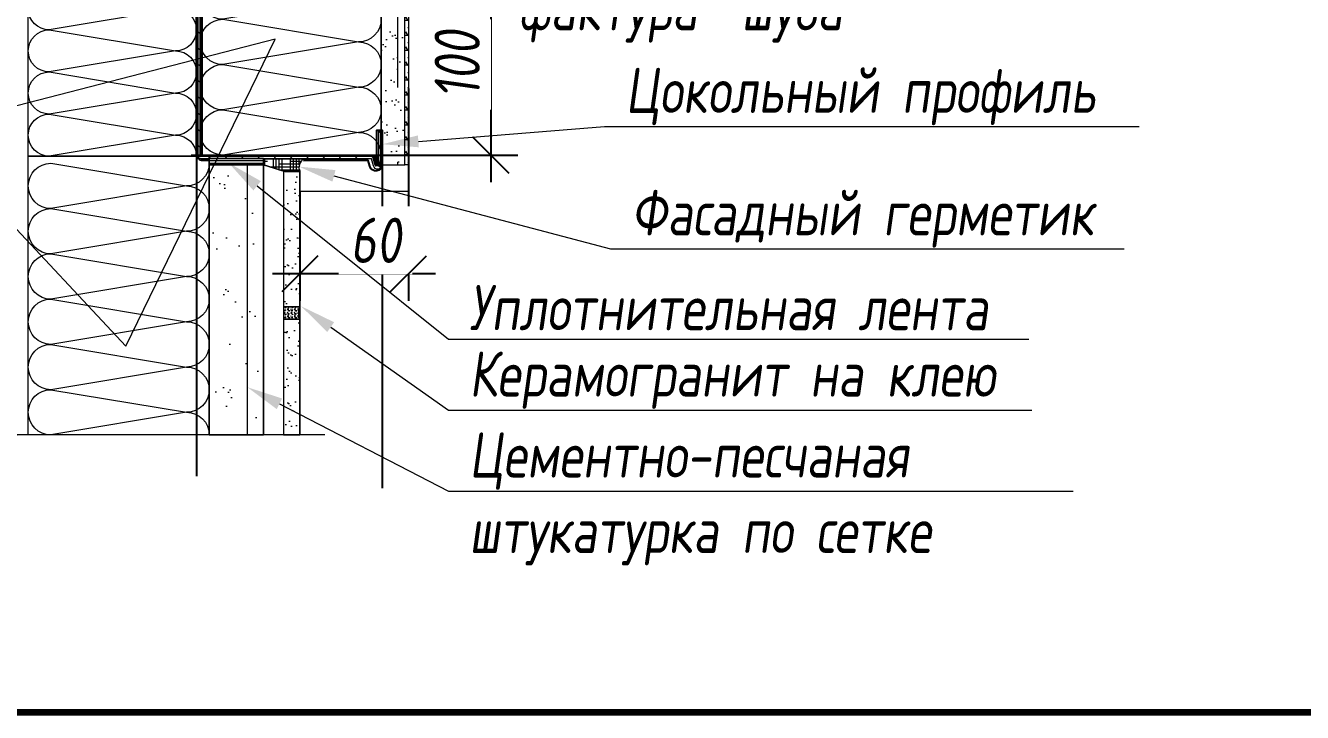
# Model space of a CAD drawing. Header units: millimetres. Extents: x -136099598 to 11807193, y 0 to 779331.
# Drawn here: x 664295 to 667822, y 370209 to 372106 of the extents above; entities that cross this region are included whole.
import ezdxf
from ezdxf import colors
from ezdxf.entities.mleader import LeaderData, LeaderLine
from ezdxf.math import Vec2, Vec3

# ---------------------------------------------------------------- set-up
doc = ezdxf.new("R2010")
doc.units = ezdxf.units.MM
doc.header["$MEASUREMENT"] = 0
doc.set_wipeout_variables(frame=1)
doc.linetypes.add('штриховая2', pattern=[9.525, 6.35, -3.175])
doc.layers.get('0').update_dxf_attribs({"color": 250, "lineweight": 9})
doc.layers.get('Defpoints').update_dxf_attribs({"color": 8})
for name, color, linetype, lineweight in [('АР.РД_Выноски', 174, 'Continuous', 9), ('АР_Навесной фасад', 5, 'Continuous', 5), ('АР_Оси_Разм', 7, 'Continuous', 15), ('АР_Тонкие', 250, 'Continuous', 5), ('минплита', 56, 'Continuous', 5), ('плита', 13, 'Continuous', 15), ('сетка', 20, 'штриховая2', 30)]:
    doc.layers.add(name, color=color, linetype=linetype, lineweight=lineweight)
for name, color, linetype in [('армирслой', 100, 'Continuous'), ('герметик', 10, 'Continuous'), ('декорштук', 24, 'Continuous'), ('профили', 251, 'Continuous'), ('ПСУЛ', 251, 'Continuous')]:
    doc.layers.add(name, color=color, linetype=linetype)
doc.styles.add('GOST 2.304', font='CS_Gost2304.shx')
doc.styles.add('Архитект', font='isocpeur.ttf', dxfattribs={"width": 0.8, "oblique": 8})
doc.styles.add('Архитектурный размер', font='isocpeur.ttf', dxfattribs={"width": 0.8, "oblique": 8})
doc.linetypes.add('зигзаг', pattern='A,0.00254,-5.08,[131,ltypeshp.shx,S=5.08,R=0,X=-5.08,Y=0],-10.16,[131,ltypeshp.shx,S=5.08,R=180,X=5.08,Y=0],-5.08', length=20.32254)
doc.dimstyles.new('KK 100', dxfattribs={"dimscale": 100, "dimtxt": 3, "dimasz": 2, "dimexe": 1.5, "dimexo": 2, "dimtad": 1, "dimdec": 0, "dimtxsty": 'GOST 2.304', "dimblk": 'OBLIQUE', "dimcen": 2.5, "dimdle": 1.5, "dimadec": 0, "dimazin": 0, "dimtfac": 1, "dimtdec": 0, "dimtmove": 0, "dimatfit": 3, "dimarcsym": 0})

# ---------------------------------------------------------------- blocks, each defined once
blk = doc.blocks.new('_Oblique')
at = {"color": 0, "linetype": 'ByBlock', "lineweight": -2}
blk.add_line((-0.5, -0.5), (0.5, 0.5), dxfattribs=at)
blk = doc.blocks.new('*D1782')
at = {"layer": 'Defpoints', "color": 0, "transparency": 16777216}
for p in [(664752.5, 372248.3, 0), (664752.5, 371748.3, 4750), (665579.9, 371748.3, 0)]:
    blk.add_point(p, dxfattribs=at)
at = {"layer": 'АР_Оси_Разм', "color": 0, "lineweight": -2, "transparency": 16777216}
for p, q in [((665579.9, 372323.3, 0), (665579.9, 371673.3, 0)), ((664852.5, 372248.3, 0), (665654.9, 372248.3, 0)), ((664852.5, 371748.3, 0), (665654.9, 371748.3, 0))]:
    blk.add_line(p, q, dxfattribs=at)
at = {"layer": 'АР_Оси_Разм', "color": 0, "lineweight": -2, "transparency": 16777216, "xscale": 100, "yscale": 100, "zscale": 100}
for p, rotation in [((665579.9, 372248.3, 0), 90), ((665579.9, 371748.3, 0), 270)]:
    blk.add_blockref('_Oblique', p, dxfattribs=dict(at, rotation=rotation))
at = {"layer": 'АР_Оси_Разм', "color": 0, "lineweight": 9, "transparency": 16777216, "insert": (665487.4, 371998.3, 0), "char_height": 125, "attachment_point": 5, "rotation": 90, "style": 'Архитектурный размер', "bg_fill": 3, "box_fill_scale": 1.25, "bg_fill_color": 256, "bg_fill_true_color": 13158600, "bg_fill_transparency": 0}
blk.add_mtext('100', dxfattribs=at)
blk = doc.blocks.new('*U1770')
at = {"layer": 'минплита'}
for p, q in [((-87.5, 237.5), (-12.5, 225)), ((-12.5, 225), (-87.5, 212.5)), ((-87.5, 212.5), (-12.5, 200)), ((-12.5, 200), (-87.5, 187.5)), ((-87.5, 187.5), (-12.5, 175)), ((-12.5, 175), (-87.5, 162.5)), ((-87.5, 162.5), (-12.5, 150)), ((-12.5, 150), (-87.5, 137.5)), ((-87.5, 137.5), (-12.5, 125)), ((-12.5, 125), (-87.5, 112.5)), ((-87.5, 112.5), (-12.5, 100)), ((-12.5, 100), (-87.5, 87.5)), ((-87.5, 87.5), (-12.5, 75)), ((-12.5, 75), (-87.5, 62.5)), ((-87.5, 62.5), (-12.5, 50)), ((-12.5, 50), (-87.5, 37.5)), ((-87.5, 37.5), (-12.5, 25)), ((-12.5, 25), (-87.5, 12.5)), ((-87.5, 12.5), (-12.5, 0))]:
    blk.add_line(p, q, dxfattribs=at)
blk.add_lwpolyline([(-100, 0), (0, 0), (0, 243.61), (-100, 243.61)], close=True, dxfattribs=at)
for centre, start, end in [((-87.5, 225), 90, 180), ((-12.5, 237.5), 270, 0), ((-87.5, 225), 180, 270), ((-12.5, 212.5), 0, 90), ((-87.5, 200), 90, 180), ((-12.5, 212.5), 270, 0), ((-87.5, 200), 180, 270), ((-12.5, 187.5), 0, 90), ((-87.5, 175), 90, 180), ((-12.5, 187.5), 270, 0), ((-87.5, 175), 180, 270), ((-12.5, 162.5), 0, 90), ((-87.5, 150), 90, 180), ((-12.5, 162.5), 270, 0), ((-87.5, 150), 180, 270), ((-12.5, 137.5), 0, 90), ((-87.5, 125), 90, 180), ((-12.5, 137.5), 270, 0), ((-87.5, 125), 180, 270), ((-12.5, 112.5), 0, 90), ((-87.5, 100), 90, 180), ((-12.5, 112.5), 270, 0), ((-87.5, 100), 180, 270), ((-12.5, 87.5), 0, 90), ((-87.5, 75), 90, 180), ((-12.5, 87.5), 270, 0), ((-87.5, 75), 180, 270), ((-12.5, 62.5), 360, 90), ((-87.5, 50), 90, 180), ((-12.5, 62.5), 270, 0), ((-87.5, 50), 180, 270), ((-12.5, 37.5), 360, 90), ((-87.5, 25), 90, 180), ((-12.5, 37.5), 270, 0), ((-87.5, 25), 180, 270), ((-12.5, 12.5), 360, 90), ((-87.5, 0), 90, 180), ((-12.5, 12.5), 270, 0)]:
    blk.add_arc(centre, 12.5, start, end, dxfattribs=at)
blk = doc.blocks.new('*U1777')
at = {"layer": 'Defpoints', "lineweight": 5}
h = blk.add_hatch(dxfattribs=at)
h.set_pattern_fill('TRIANG', color=256, scale=0.5)
h.set_pattern_definition([(60, (0, 160.4978), (-2.38125, 4.12445), [2.38125, -2.38125]), (120, (0, 160.4978), (-4.7625, 3e-09), [2.38125, -2.38125]), (0, (-1.1906, 162.56), (2.38125, 4.12445), [2.38125, -2.38125])])
h.paths.add_polyline_path([(-2, 204.7), (0, 204.7), (0, -44.2), (-2, -44.2)])
at = {"layer": 'декорштук', "lineweight": 5}
blk.add_lwpolyline([(-2, 204.7), (0, 204.7), (0, -44.2), (-2, -44.2)], dxfattribs=at)
at = {"layer": 'декорштук', "linetype": 'зигзаг', "lineweight": 5, "ltscale": 0.5}
blk.add_lwpolyline([(-2, -44.2), (-2, 204.7)], dxfattribs=at)
blk = doc.blocks.new('*U1774')
at = {"layer": 'армирслой', "lineweight": 5}
h = blk.add_hatch(dxfattribs=at)
h.set_pattern_fill('AR-SAND', color=256, scale=0.1)
h.set_pattern_definition([(37.5, (0, 67.126), (-0.16, 4.89413), [0, -3.8608, 0, -4.318, 0, -4.1275]), (7.5, (0, 67.126), (4.49523, 7.16825), [0, -2.0828, 0, -3.4798, 0, -1.3335]), (327.5, (-3.124, 67.126), (7.90992, 0.01437), [0, -1.27, 0, -4.572, 0, -5.969]), (317.5, (-3.124, 67.126), (7.63556, 2.2293), [0, -0.635, 0, -2.9972, 0, -3.429])])
h.paths.add_polyline_path([(-5, 81.45), (-5, -14.32), (0, -14.32), (0, 81.45)])
blk.add_lwpolyline([(-5, 81.45), (-5, -14.32), (0, -14.32), (0, 81.45)], close=True, dxfattribs=at)
at = {"layer": 'сетка', "lineweight": 5, "ltscale": 5}
blk.add_lwpolyline([(-3.5, -14.32), (-3.5, 81.45)], dxfattribs=at)
blk = doc.blocks.new('стартпроф 1')
at = {"layer": 'Defpoints', "ltscale": 100}
blk.add_line((-102.6, -120.59), (-102.6, -318.38), dxfattribs=at)
blk.add_wipeout([(-0.6, 0), (0, 0), (0, -133.89), (-0.6, -133.89)])
at = {"layer": 'профили', "lineweight": 5}
h = blk.add_hatch(dxfattribs=at)
h.set_pattern_fill('ANSI31', color=256, scale=2)
h.set_pattern_definition([(45, (0, 0), (-4.49013, 4.49013), [])])
edge = h.paths.add_edge_path()
edge.add_arc((-2.5, -133.89), 2.5, 270, 360)
edge.add_line((0, -133.89), (0, 0))
edge.add_line((0, 0), (-2, 0))
edge.add_line((-2, 0), (-2, -133.89))
edge.add_arc((-2.5, -133.89), 0.5, -90, 0, ccw=False)
edge.add_line((-2.5, -134.39), (-97.32, -134.39))
edge.add_arc((-97.28, -135.59), 1.2, 92.01057, 178.43358)
edge.add_line((-98.47, -135.56), (-99.62, -139.82))
edge.add_arc((-100.1, -139.69), 0.5, 180, 345, ccw=False)
edge.add_line((-100.6, -139.69), (-100.6, -120.59))
edge.add_line((-100.6, -120.59), (-102.6, -120.59))
edge.add_line((-102.6, -120.59), (-102.6, -139.69))
edge.add_arc((-100.1, -139.69), 2.5, 180, 345)
edge.add_line((-97.69, -140.34), (-96.42, -135.37))
edge.add_arc((-96.66, -135.85), 0.544, 63.41977, 273.65882)
edge.add_line((-96.63, -136.39), (-2.5, -136.39))
h.paths.add_polyline_path([(-102.6, -127.89), (-102.6, -133.39)], flags=17)
h.paths.add_polyline_path([(-102.6, -120.59), (-102.6, -123.69)], flags=17)
at = {"layer": 'Defpoints', "ltscale": 100}
blk.add_line((0, -133.55), (0, -311.79), dxfattribs=at)
at = {"layer": 'Defpoints'}
for points in [[(-102.6, -120.59), (-102.6, -139.69, 0.876976), (-100.44, -139.98), (-99.2, -135.37, -0.339454), (-98.72, -134.99), (-1.1, -134.99, 0.414214), (0, -133.89), (0, 0), (-0.6, 0), (-0.6, -133.89, -0.414214), (-1.1, -134.39), (-98.72, -134.39, 0.339454), (-99.78, -135.21), (-101.02, -139.82, -0.876976), (-102, -139.69), (-102, -120.59)], [(0, 0), (-3, 0), (-3, -133.89, -0.414214), (-3.5, -134.39), (-96.32, -134.39, 0.339454), (-97.38, -135.21), (-98.62, -139.82, -0.876976), (-99.6, -139.69), (-99.6, -120.59), (-102.6, -120.59), (-102.6, -139.69, 0.876976), (-95.72, -140.6), (-94.86, -137.39), (-3.5, -137.39, 0.414214), (0, -133.89)]]:
    blk.add_lwpolyline(points, format="xyb", close=True, dxfattribs=at)
at = {"layer": 'профили', "lineweight": 5}
blk.add_lwpolyline([(0, 0), (-2, 0), (-2, -133.89, -0.414214), (-2.5, -134.39), (-97.32, -134.39, 0.339454), (-98.38, -135.21), (-99.62, -139.82, -0.876976), (-100.6, -139.69), (-100.6, -120.59), (-102.6, -120.59), (-102.6, -139.69, 0.876976), (-97.69, -140.34), (-96.63, -136.39), (-2.5, -136.39, 0.414214), (0, -133.89)], format="xyb", close=True, dxfattribs=at)
blk = doc.blocks.new('*D1785')
at = {"layer": 'Defpoints', "color": 0, "transparency": 16777216}
for p in [(665352.5, 372032.2, 0), (665052.6, 371748.3, 0), (665052.6, 371420.5)]:
    blk.add_point(p, dxfattribs=at)
at = {"layer": 'АР_Оси_Разм', "color": 0, "lineweight": -2, "transparency": 16777216}
for p, q in [((665352.5, 371932.2), (665352.5, 371345.5)), ((665052.6, 371648.3), (665052.6, 371345.5)), ((665427.5, 371420.5), (664977.6, 371420.5))]:
    blk.add_line(p, q, dxfattribs=at)
at = {"layer": 'АР_Оси_Разм', "color": 0, "lineweight": -2, "transparency": 16777216, "xscale": 100, "yscale": 100, "zscale": 100, "rotation": 180}
blk.add_blockref('_Oblique', (665052.6, 371420.5), dxfattribs=at)
at = {"layer": 'АР_Оси_Разм', "color": 0, "lineweight": 9, "transparency": 16777216, "insert": (665262.1, 371513), "char_height": 125, "attachment_point": 5, "style": 'Архитектурный размер', "bg_fill": 3, "box_fill_scale": 1.25, "bg_fill_color": 256, "bg_fill_true_color": 13158600, "bg_fill_transparency": 0}
blk.add_mtext('60', dxfattribs=at)
at = {"layer": 'АР_Оси_Разм', "color": 0, "lineweight": -2, "transparency": 16777216, "xscale": 100, "yscale": 100, "zscale": 100}
blk.add_blockref('_Oblique', (665352.5, 371420.5), dxfattribs=at)
blk = doc.blocks.new('*U1775')
at = {"layer": 'армирслой', "lineweight": 5}
h = blk.add_hatch(dxfattribs=at)
h.set_pattern_fill('AR-SAND', color=256, scale=0.1)
h.set_pattern_definition([(37.5, (0, -2.301), (-0.16, 4.8941), [0, -3.8608, 0, -4.318, 0, -4.1275]), (7.5, (0, -2.301), (4.4952, 7.1683), [0, -2.0828, 0, -3.4798, 0, -1.3335]), (327.5, (-3.124, -2.301), (7.9099, 0.0144), [0, -1.27, 0, -4.572, 0, -5.969]), (317.5, (-3.124, -2.301), (7.6356, 2.2293), [0, -0.635, 0, -2.9972, 0, -3.429])])
h.paths.add_polyline_path([(-5, 11.55), (-5, -13.86), (0, -13.86), (0, 11.55)])
blk.add_lwpolyline([(-5, 11.55), (-5, -13.86), (0, -13.86), (0, 11.55)], close=True, dxfattribs=at)
at = {"layer": 'сетка', "lineweight": 5, "ltscale": 5}
blk.add_lwpolyline([(-3.5, -13.86), (-3.5, 11.55)], dxfattribs=at)
blk = doc.blocks.new('*U1771')
at = {"layer": 'минплита'}
for p, q in [((-12.5, 150), (-87.5, 137.5)), ((-87.5, 137.5), (-12.5, 125)), ((-12.5, 125), (-87.5, 112.5)), ((-87.5, 112.5), (-12.5, 100)), ((-12.5, 100), (-87.5, 87.5)), ((-87.5, 87.5), (-12.5, 75)), ((-12.5, 75), (-87.5, 62.5)), ((-87.5, 62.5), (-12.5, 50)), ((-12.5, 50), (-87.5, 37.5)), ((-87.5, 37.5), (-12.5, 25)), ((-12.5, 25), (-87.5, 12.5)), ((-87.5, 12.5), (-12.5, 0))]:
    blk.add_line(p, q, dxfattribs=at)
blk.add_lwpolyline([(-100, 0), (0, 0), (0, 153.94), (-100, 153.94)], close=True, dxfattribs=at)
for centre, start, end in [((-87.5, 150), 180, 270), ((-12.5, 137.5), 0, 90), ((-87.5, 125), 90, 180), ((-12.5, 137.5), 270, 0), ((-87.5, 125), 180, 270), ((-12.5, 112.5), 0, 90), ((-87.5, 100), 90, 180), ((-12.5, 112.5), 270, 0), ((-87.5, 100), 180, 270), ((-12.5, 87.5), 0, 90), ((-87.5, 75), 90, 180), ((-12.5, 87.5), 270, 0), ((-87.5, 75), 180, 270), ((-12.5, 62.5), 360, 90), ((-87.5, 50), 90, 180), ((-12.5, 62.5), 270, 0), ((-87.5, 50), 180, 270), ((-12.5, 37.5), 360, 90), ((-87.5, 25), 90, 180), ((-12.5, 37.5), 270, 0), ((-87.5, 25), 180, 270), ((-12.5, 12.5), 360, 90), ((-87.5, 0), 90, 180), ((-12.5, 12.5), 270, 0)]:
    blk.add_arc(centre, 12.5, start, end, dxfattribs=at)
blk = doc.blocks.new('*U1773')
at = {"layer": 'минплита'}
for p, q in [((-12.5, 100), (-87.5, 87.5)), ((-87.5, 87.5), (-12.5, 75)), ((-12.5, 75), (-87.5, 62.5)), ((-87.5, 62.5), (-12.5, 50)), ((-12.5, 50), (-87.5, 37.5)), ((-87.5, 37.5), (-12.5, 25)), ((-12.5, 25), (-87.5, 12.5)), ((-87.5, 12.5), (-12.5, 0))]:
    blk.add_line(p, q, dxfattribs=at)
blk.add_lwpolyline([(-100, 0), (0, 0), (0, 108.2), (-100, 108.2)], close=True, dxfattribs=at)
for centre, start, end in [((-87.5, 100), 180, 270), ((-12.5, 87.5), 0, 90), ((-87.5, 75), 90, 180), ((-12.5, 87.5), 270, 0), ((-87.5, 75), 180, 270), ((-12.5, 62.5), 360, 90), ((-87.5, 50), 90, 180), ((-12.5, 62.5), 270, 0), ((-87.5, 50), 180, 270), ((-12.5, 37.5), 360, 90), ((-87.5, 25), 90, 180), ((-12.5, 37.5), 270, 0), ((-87.5, 25), 180, 270), ((-12.5, 12.5), 360, 90), ((-87.5, 0), 90, 180), ((-12.5, 12.5), 270, 0)]:
    blk.add_arc(centre, 12.5, start, end, dxfattribs=at)
blk = doc.blocks.new('*U1776')
at = {"lineweight": 5}
blk.add_wipeout([(-30, 3.34), (0, 3.34), (0, 0), (-30, 0)], dxfattribs=at)
at = {"layer": 'ПСУЛ', "lineweight": 5}
h = blk.add_hatch(dxfattribs=at)
h.set_pattern_fill('PLASTI', color=256, scale=0.6, angle=360)
h.set_pattern_definition([(0, (-19.9994, -0.665), (9e-16, 3.81), []), (0, (-19.9994, -0.1887), (9e-16, 3.81), []), (0, (-19.9994, 0.2875), (9e-16, 3.81), []), (0, (-19.9994, 1.7163), (9e-16, 3.81), [])])
h.paths.add_polyline_path([(-30, 0), (0, 0), (0, 3.34), (-30, 3.34)])
blk.add_lwpolyline([(-30, 0), (0, 0), (0, 3.34), (-30, 3.34)], close=True, dxfattribs=at)
blk = doc.blocks.new('*U1778')
at = {"lineweight": 5}
blk.add_wipeout([(0, 0), (0, 2), (13.33, 2), (12, -2.27), (7, -2.27)], dxfattribs=at).dxf.layer = 'герметик'
at = {"layer": 'герметик', "lineweight": 5}
h = blk.add_hatch(dxfattribs=at)
h.set_pattern_fill('HOUND', color=256, scale=0.6)
h.set_pattern_definition([(0, (15.25855, 16.5222), (3.81, 0.9525), [15.24, -7.62]), (90, (15.25855, 16.5222), (-0.9525, -3.81), [15.24, -7.62])])
edge = h.paths.add_edge_path()
edge.add_line((0, 0), (0, 2))
edge.add_line((0, 2), (13.33, 2))
edge.add_arc((15.14, -0.91), 3.43, 121.9624, 203.4797)
edge.add_line((12, -2.27), (7, -2.27))
edge.add_line((7, -2.27), (0, 0))
blk.add_lwpolyline([(0, 0), (0, 2), (13.33, 2, 0.371486), (12, -2.27), (7, -2.27), (0, 0)], format="xyb", close=True, dxfattribs=at)
for points in [[(0, 0), (0, 2), (13.33, 2)], [(0, 0), (7, -2.27), (12, -2.27)]]:
    blk.add_lwpolyline(points, dxfattribs=at)

msp = doc.modelspace()

# ---------------------------------------------------------------- linework, layer by layer
at = {"color": 251, "lineweight": 5, "true_color": 0x636466}
msp.add_lwpolyline([(665121.567, 370975.494), (664269.825, 370975.627), (664245.226, 370863.039), (664219.425, 371087.948), (664194.826, 370975.36), (663279.366, 370975.494)], dxfattribs=at)
at = {"layer": 'Defpoints', "lineweight": 5, "ltscale": 50}
msp.add_line((665052.623, 371648.349), (665352.525, 371648.349), dxfattribs=at)
at = {"layer": 'Defpoints', "color": 3, "lineweight": 100, "ltscale": 100}
msp.add_lwpolyline([(655929.614, 380193.616), (668024.233, 380193.616), (668024.233, 370209.414), (655929.614, 370209.414)], close=True, dxfattribs=at)
at = {"layer": 'АР_Навесной фасад', "lineweight": 5, "ltscale": 50, "elevation": -4207.143}
msp.add_lwpolyline([(665102.451, 371748.376), (664752.451, 371748.376)], dxfattribs=at)
at = {"layer": 'АР_Тонкие', "lineweight": 5, "ltscale": 50}
msp.add_line((664802.525, 370975.553), (664802.525, 371748.376), dxfattribs=at)
for points, elevation in [([(665277.527, 371748.376), (665277.527, 372966.365)], -9500), ([(665052.624, 371738.348), (665052.624, 370975.525)], 0)]:
    msp.add_lwpolyline(points, dxfattribs=dict(at, elevation=elevation))
at = {"layer": 'АР_Тонкие', "lineweight": 5, "ltscale": 100, "elevation": 0}
msp.add_lwpolyline([(665352.525, 372966.354), (665352.525, 371648.349)], dxfattribs=at)

# ---------------------------------------------------------------- next in the draw order: dimensions: what is measured, and where the dimension line sits
at = {"layer": 'АР_Оси_Разм', "lineweight": 9}
dim = msp.add_linear_dim(base=(665579.939, 371748.348, 0), p1=(664752.527, 372248.323, 0), p2=(664752.527, 371748.348, 4750), angle=90, text='100', dimstyle='KK 100', override={"dimtxt": 1.25, "dimasz": 1, "dimexe": 0.75, "dimexo": 1, "dimgap": 0.3, "dimtxsty": 'Архитектурный размер', "dimdle": 0.75, "dimtmove": 1, "dimtfill": 1}, dxfattribs=at)
dim.commit()
dim.dimension.update_dxf_attribs({"geometry": '*D1782', "text_midpoint": (665579.939, 371998.335, 0), "dimtype": 160})

# ---------------------------------------------------------------- next in the draw order: block references
at = {"layer": 'АР_Тонкие', "lineweight": 5, "xscale": -5, "yscale": 5, "zscale": 5}
msp.add_blockref('*U1770', (664777.527, 371748.348), dxfattribs=at)
at = {"layer": 'АР_Тонкие', "lineweight": 5, "rotation": 180}
for name, p, xscale, yscale, zscale in [('*U1774', (665277.488, 372780.255), 12.99492300903244, 12.99492300903244, 12.99492300903244), ('*U1777', (665342.525, 372745.348, 0), 5, 5, 5)]:
    msp.add_blockref(name, p, dxfattribs=dict(at, xscale=xscale, yscale=yscale, zscale=zscale))

# ---------------------------------------------------------------- next in the draw order: block references
at = {"layer": 'АР_Тонкие', "color": 240, "lineweight": 5, "true_color": 0xfa3b40, "xscale": -5, "yscale": 5, "zscale": 5}
msp.add_blockref('стартпроф 1', (664767.527, 372420.323), dxfattribs=at)

# ---------------------------------------------------------------- next in the draw order: hatches: boundary and pattern name
at = {"layer": 'АР_Тонкие', "lineweight": 5}
h = msp.add_hatch(dxfattribs=at)
h.set_pattern_fill('AR-SAND', color=256)
h.set_pattern_definition([(37.5, (-147431.204, -34269.932), (-1.6000313, 48.9413237), [0, -38.608, 0, -43.18, 0, -41.275]), (7.5, (-147431.204, -34269.93), (44.9523283, 71.68251), [0, -20.828, 0, -34.798, 0, -13.335]), (327.5, (-147462.446, -34269.932), (79.099237, 0.1437185), [0, -12.7, 0, -45.72, 0, -59.69]), (317.5, (-147462.446, -34269.93), (76.355645, 22.2929323), [0, -6.35, 0, -29.972, 0, -34.29])])
h.paths.add_polyline_path([(665007.636, 370975.521), (665052.636, 370975.521), (665052.623, 371295.344), (665007.623, 371295.344)])

# ---------------------------------------------------------------- next in the draw order: linework, layer by layer
at = {"layer": 'АР_Тонкие', "lineweight": 5, "ltscale": 50, "elevation": 0}
msp.add_lwpolyline([(664952.624, 371738.348), (664952.624, 370975.525)], dxfattribs=at)
at = {"layer": 'АР_Тонкие', "color": 33, "lineweight": 5, "elevation": 0}
msp.add_lwpolyline([(665007.636, 370975.521), (665052.636, 370975.521), (665052.623, 371295.344), (665007.623, 371295.344)], close=True, dxfattribs=at)

# ---------------------------------------------------------------- next in the draw order: block references
at = {"layer": 'АР_Тонкие', "lineweight": 5}
for name, p, xscale, yscale, zscale in [('*U1773', (664302.656, 371745.344), -4.64902927824799, 4.64902927824799, 4.64902927824799), ('*U1771', (664302.626, 370975.622), -5, 5, 5)]:
    msp.add_blockref(name, p, dxfattribs=dict(at, xscale=xscale, yscale=yscale, zscale=zscale))
at = {"layer": 'АР_Тонкие', "lineweight": 5, "xscale": 30.01955143407779, "yscale": 30.01955143407779, "zscale": 30.01955143407779, "rotation": 180}
msp.add_blockref('*U1775', (664802.525, 371322.411), dxfattribs=at)

# ---------------------------------------------------------------- next in the draw order: dimensions: what is measured, and where the dimension line sits
at = {"layer": 'АР_Оси_Разм', "lineweight": 9}
dim = msp.add_linear_dim(base=(665052.623, 371420.498, 0), p1=(665352.525, 372032.195, 0), p2=(665052.623, 371748.349, 0), text='60', dimstyle='KK 100', override={"dimtxt": 1.25, "dimasz": 1, "dimexe": 0.75, "dimexo": 1, "dimgap": 0.3, "dimtxsty": 'Архитектурный размер', "dimdle": 0.75, "dimtmove": 1, "dimtfill": 1}, dxfattribs=at)
dim.commit()
dim.dimension.update_dxf_attribs({"geometry": '*D1785', "text_midpoint": (665262.085, 371420.498, 0), "dimtype": 160})

# ---------------------------------------------------------------- next in the draw order: leaders
at = {"layer": 'АР.РД_Выноски'}
ml = msp.add_multileader_mtext('Standard', dxfattribs=at)
ml.set_content('Цементно-песчаная штукатурка по сетке', color=256, style='Архитект')
ml.set_leader_properties(color=256, lineweight=-1)
ml.build(insert=Vec2(0, 0))
ml.multileader.update_dxf_attribs({"text_left_attachment_type": 6, "text_right_attachment_type": 6, "dogleg_length": 64.629, "arrow_head_size": 100})
ctx = ml.context
ctx.base_point, ctx.char_height, ctx.arrow_head_size, ctx.landing_gap_size, ctx.plane_origin, ctx.plane_x_axis = Vec3(666937.569, 370820.496), 125, 100, 25, Vec3(651013.108, 369560.48), Vec3(-1, 0)
ctx.left_attachment, ctx.right_attachment = 6, 6
notes = []
notes.append((ctx, [(1, (1, 1, 0), (665462.957, 370820.496), (1, 0), 32.315, [(0, [(664907.594, 371107.523)], 0, [])])]))
ctx.mtext.insert, ctx.mtext.width, ctx.mtext.defined_height, ctx.mtext.flow_direction = Vec3(665520.272, 370982.996), 1651.63136, 340.207, 5
for ctx, leaders in notes:
    for number, flags, end, landing, length, lines in leaders:
        leader = LeaderData()
        leader.index, (leader.has_last_leader_line, leader.has_dogleg_vector, leader.attachment_direction) = number, flags
        leader.last_leader_point, leader.dogleg_vector, leader.dogleg_length = Vec3(end), Vec3(landing), length
        for number, points, colour, breaks in lines:
            line = LeaderLine()
            line.index, line.vertices, line.color, line.breaks = number, Vec3.list(points), colors.encode_raw_color(colour), breaks
            leader.lines.append(line)
        ctx.leaders.append(leader)

# ---------------------------------------------------------------- next in the draw order: hatches: boundary and pattern name
at = {"layer": 'АР_Тонкие', "lineweight": 5}
h = msp.add_hatch(dxfattribs=at)
h.set_pattern_fill("'STROIDS", color=256, scale=20, angle=225, pattern_type=2)
h.set_pattern_definition([(170.5377, (730182.8753, 210988.2973), (-66.821589119, 9.545909801), [1.1613105, -114.970077]), (37.875, (730181.7298, 210988.4883), (-76.367519593, -57.275669303), [1.0884105, -107.7520725]), (135, (730182.589, 210989.156), (-19.0918831, 7e-15), [0.81, -12.69]), (168.6901, (730182.016, 210989.7292), (28.637833156, -9.545924585), [1.946997, -46.7279415]), (257.0054, (730180.107, 210990.1111), (19.091862467, 76.367532847), [1.27359, -126.0851535]), (198.4349, (730179.8206, 210988.87), (19.09188755, -2.054e-05), [0.905607, -29.281311]), (274.3987, (730178.9615, 210988.5837), (9.545928152, -105.005351654), [1.2446325, -123.2192115]), (15.2551, (730179.057, 210987.3428), (-76.36754572, -19.091856391), [1.0884105, -107.7520725]), (243.4349, (730180.107, 210987.629), (-9.54596094, -28.63781354), [0.853821, -41.836932]), (281.3099, (730179.725, 210986.8655), (9.545924585, -28.637833156), [0.486756, -48.188196]), (21.3706, (730179.8206, 210986.38816), (-124.097255066, -47.72965568), [2.357667, -233.4096945]), (50.7106, (730182.0162, 210987.2473), (76.367514315, 95.459422506), [1.3567365, -134.3165895]), (225, (730173.711, 210986.77), (-3e-15, -19.0918831), [3.105, -10.395]), (189.4623, (730173.7112, 210986.77), (66.821589119, 9.545909801), [1.1613105, -114.970077]), (260.5377, (730173.7112, 210986.77), (-9.545909801, -66.821589119), [1.1613105, -114.970077]), (9.4623, (730171.5156, 210984.5744), (-66.821589119, -9.545909801), [1.1613105, -114.970077]), (80.5377, (730171.5156, 210984.5744), (9.545909801, 66.821589119), [1.1613105, -114.970077]), (225, (730172.566, 210986.579), (-3e-15, -19.0918831), [1.215, -12.285]), (225, (730173.52, 210985.624), (-3e-15, -19.0918831), [1.215, -12.285]), (336.8014, (730172.6611, 210984.7653), (-38.183767936, 19.091886553), [0.727002, -71.9727255]), (293.1986, (730173.5203, 210985.6245), (19.091886553, -38.183767936), [0.727002, -71.9727255]), (225, (730173.807, 210984.956), (-3e-15, -19.0918831), [0.675, -12.825]), (243.4349, (730178.9615, 210979.8015), (-9.54596094, -28.63781354), [0.4269105, -42.2638425]), (213.6901, (730179.5342, 210980.1833), (47.729692308, 28.63785442), [0.688365, -68.1483915]), (135, (730179.63, 210980.088), (-19.0918831, 7e-15), [0.135, -13.365]), (71.5651, (730179.534, 210979.8015), (-2.054e-05, 19.09188755), [0.3018735, -29.8850445]), (198.4349, (730179.8206, 210979.897), (19.09188755, -2.054e-05), [0.3018735, -29.8850445]), (108.4349, (730179.916, 210979.6105), (-2.054e-05, -19.09188755), [0.3018735, -29.8850445]), (45, (730179.725, 210979.42), (7e-15, 19.0918831), [0.27, -13.23]), (90, (730179.725, 210979.038), (-9.5459445, 9.5459445), [0.381834, -18.7100415]), (360, (730179.152, 210979.038), (9.5459445, 9.5459445), [0.572751, -18.5191245]), (315, (730178.961, 210979.229), (19.0918831, -5e-15), [0.27, -13.23]), (225, (730179.152, 210979.42), (-3e-15, -19.0918831), [0.27, -13.23]), (360, (730178.771, 210979.42), (9.5459445, 9.5459445), [0.381834, -18.7100415]), (209.0546, (730185.93, 210984.479), (-47.729707882, -28.637826904), [2.9484405, -95.3330445]), (66.8014, (730183.3526, 210983.047), (-19.091886553, -38.183767936), [0.727002, -71.9727255]), (178.1524, (730185.93, 210984.47897), (276.8323083793, -9.5458909871), [2.9607795, -293.1173325]), (326.3099, (730182.9708, 210984.5744), (47.729692308, -28.63785442), [0.688365, -68.1483915]), (281.3099, (730183.5435, 210984.1926), (9.545924585, -28.637833156), [0.486756, -48.188196]), (205.0169, (730183.5435, 210984.1926), (105.005358083, 47.729719231), [1.5801345, -156.4333155]), (187.125, (730183.639, 210983.7153), (85.913483119, 9.545915147), [1.539243, -152.3844495])])
h.paths.add_polyline_path([(665007.623, 371295.344), (665052.623, 371295.344, -0.17460557), (665052.623, 371329.094), (665007.623, 371329.094)])
at = {"layer": 'плита', "lineweight": 5}
h = msp.add_hatch(dxfattribs=at)
h.set_pattern_fill('AR-SAND', color=256, scale=1.046409)
h.set_pattern_definition([(37.5, (-185133.52, -53112.57), (-1.674288, 51.2126656), [0, -40.3997776, 0, -45.1839617, 0, -43.1905517]), (7.5, (-185133.52, -53112.57), (47.038543, 75.0092587), [0, -21.7946168, 0, -36.4129574, 0, -13.9538705]), (327.5, (-185166.213, -53112.57), (82.7701922, 0.1503884), [0, -13.2894005, 0, -47.8418418, 0, -62.4601824]), (317.5, (-185166.21, -53112.57), (79.899272, 23.327536), [0, -6.6447003, 0, -31.3629852, 0, -35.8813814])])
h.paths.add_polyline_path([(665007.624, 371329.094), (665052.624, 371329.094), (665052.624, 371702.71), (665007.624, 371702.71)])

# ---------------------------------------------------------------- next in the draw order: linework, layer by layer
at = {"layer": 'АР_Тонкие', "color": 33, "lineweight": 5, "elevation": 0}
msp.add_lwpolyline([(665007.623, 371329.094), (665052.623, 371329.094), (665052.623, 371738.348), (665007.623, 371738.348)], close=True, dxfattribs=at)
at = {"layer": 'АР_Тонкие', "lineweight": 5, "ltscale": 50, "elevation": 0}
msp.add_lwpolyline([(665007.624, 371738.348), (665007.624, 370975.525)], dxfattribs=at)
at = {"layer": 'АР_Тонкие', "lineweight": 5, "elevation": 0}
msp.add_lwpolyline([(665052.623, 371295.344, -0.17460557), (665052.623, 371329.094), (665007.623, 371329.094), (665007.623, 371295.344)], format="xyb", close=True, dxfattribs=at)

# ---------------------------------------------------------------- next in the draw order: block references
at = {"layer": 'ПСУЛ', "lineweight": 5, "xscale": 5, "yscale": 5, "zscale": 5, "rotation": 180.0000003560491}
msp.add_blockref('*U1776', (664802.626, 371738.348), dxfattribs=at)

# ---------------------------------------------------------------- next in the draw order: leaders
at = {"layer": 'АР.РД_Выноски'}
ml = msp.add_multileader_mtext('Standard', dxfattribs=at)
ml.set_content('Окраска по декоративной минеральная штукатурка  фактура "шуба"', color=256, style='Архитект')
ml.set_leader_properties(color=256, lineweight=-1)
ml.build(insert=Vec2(0, 0))
ml.multileader.update_dxf_attribs({"text_left_attachment_type": 6, "text_right_attachment_type": 6, "dogleg_length": 64.629, "arrow_head_size": 100})
ctx = ml.context
ctx.base_point, ctx.char_height, ctx.arrow_head_size, ctx.landing_gap_size, ctx.plane_origin, ctx.plane_x_axis = Vec3(667319.048, 372472.124), 125, 100, 25, Vec3(651013.108, 371058.945), Vec3(-1, 0)
ctx.left_attachment, ctx.right_attachment = 6, 6
notes = []
notes.append((ctx, [(1, (1, 1, 0), (665599.166, 372472.124), (1, 0), 32.315, [(0, [(665323.144, 372309.196)], 0, [])])]))
ctx.mtext.insert, ctx.mtext.width, ctx.mtext.defined_height, ctx.mtext.flow_direction = Vec3(665656.481, 372634.624), 1765.24635, 340.207, 5
ml = msp.add_multileader_mtext('Standard', dxfattribs=at)
ml.set_content('Цокольный профиль', color=256, style='Архитект')
ml.set_leader_properties(color=256, lineweight=-1)
ml.build(insert=Vec2(0, 0))
ml.multileader.update_dxf_attribs({"text_left_attachment_type": 6, "text_right_attachment_type": 6, "dogleg_length": 64.629, "arrow_head_size": 100})
ctx = ml.context
ctx.base_point, ctx.char_height, ctx.arrow_head_size, ctx.landing_gap_size, ctx.plane_origin, ctx.plane_x_axis = Vec3(667208.131, 371827.231), 125, 100, 25, Vec3(651243.559, 370712.398), Vec3(-1, 0)
ctx.left_attachment, ctx.right_attachment = 6, 6
notes.append((ctx, [(1, (1, 1, 0), (665894.735, 371827.231), (1, 0), 32.315, [(0, [(665280.527, 371778.32)], 0, [])])]))
ctx.mtext.insert, ctx.mtext.width, ctx.mtext.defined_height, ctx.mtext.flow_direction = Vec3(665952.05, 371989.731), 1651.63136, 340.207, 5
ml = msp.add_multileader_mtext('Standard', dxfattribs=at)
ml.set_content('Керамогранит на клею', color=256, style='Архитект')
ml.set_leader_properties(color=256, lineweight=-1)
ml.build(insert=Vec2(0, 0))
ml.multileader.update_dxf_attribs({"text_left_attachment_type": 6, "text_right_attachment_type": 6, "dogleg_length": 64.629, "arrow_head_size": 100})
ctx = ml.context
ctx.base_point, ctx.char_height, ctx.arrow_head_size, ctx.landing_gap_size, ctx.plane_origin, ctx.plane_x_axis = Vec3(667007.839, 371044.08), 125, 100, 25, Vec3(651013.108, 369784.064), Vec3(-1, 0)
ctx.left_attachment, ctx.right_attachment = 6, 6
notes.append((ctx, [(1, (1, 1, 0), (665462.957, 371044.08), (1, 0), 32.315, [(0, [(665056.273, 371331.107)], 0, [])])]))
ctx.mtext.insert, ctx.mtext.width, ctx.mtext.defined_height, ctx.mtext.flow_direction = Vec3(665520.272, 371206.58), 1651.63136, 340.207, 5
for ctx, leaders in notes:
    for number, flags, end, landing, length, lines in leaders:
        leader = LeaderData()
        leader.index, (leader.has_last_leader_line, leader.has_dogleg_vector, leader.attachment_direction) = number, flags
        leader.last_leader_point, leader.dogleg_vector, leader.dogleg_length = Vec3(end), Vec3(landing), length
        for number, points, colour, breaks in lines:
            line = LeaderLine()
            line.index, line.vertices, line.color, line.breaks = number, Vec3.list(points), colors.encode_raw_color(colour), breaks
            leader.lines.append(line)
        ctx.leaders.append(leader)

# ---------------------------------------------------------------- next in the draw order: block references
at = {"lineweight": 5, "xscale": 8.33760852261145, "yscale": 8.33760852261145, "zscale": 8.33760852261145}
msp.add_blockref('*U1778', (664952.574, 371721.673), dxfattribs=at)

# ---------------------------------------------------------------- next in the draw order: leaders
at = {"layer": 'АР.РД_Выноски'}
ml = msp.add_multileader_mtext('Standard', dxfattribs=at)
ml.set_content('\\pxi-2,l2,ql,t3;Минераловатная плита', color=256, style='Архитект')
ml.set_leader_properties(color=256, lineweight=-1)
ml.build(insert=Vec2(0, 0))
ml.multileader.update_dxf_attribs({"text_left_attachment_type": 6, "text_right_attachment_type": 6, "dogleg_length": 64.629, "arrow_head_size": 100})
ctx = ml.context
ctx.base_point, ctx.char_height, ctx.arrow_head_size, ctx.landing_gap_size, ctx.plane_origin, ctx.plane_x_axis = Vec3(663082.23, 371586.632), 125, 100, 25, Vec3(646866.398, 370620.037), Vec3(-1, 0)
ctx.left_attachment, ctx.right_attachment = 6, 6
notes = []
notes.append((ctx, [(0, (1, 1, 0), (663114.544, 371586.632), (-1, 0), 32.315, [(2, [(664136.811, 371685.95), (664572.599, 371221.085), (664984.671, 372068.554)], 0, [])])]))
ctx.mtext.insert, ctx.mtext.width, ctx.mtext.defined_height, ctx.mtext.flow_direction = Vec3(661569.662, 371749.132), 1770.19458, 342.618, 5
ml = msp.add_multileader_mtext('Standard', dxfattribs=at)
ml.set_content('Уплотнительная лента', color=256, style='Архитект')
ml.set_leader_properties(color=256, lineweight=-1)
ml.build(insert=Vec2(0, 0))
ml.multileader.update_dxf_attribs({"text_left_attachment_type": 6, "text_right_attachment_type": 6, "dogleg_length": 64.629, "arrow_head_size": 100})
ctx = ml.context
ctx.base_point, ctx.char_height, ctx.arrow_head_size, ctx.landing_gap_size, ctx.plane_origin, ctx.plane_x_axis = Vec3(667022.839, 371239.652), 125, 100, 25, Vec3(651013.108, 369979.635), Vec3(-1, 0)
ctx.left_attachment, ctx.right_attachment = 6, 6
notes.append((ctx, [(1, (1, 1, 0), (665462.957, 371239.652), (1, 0), 32.315, [(0, [(664856.757, 371726.195)], 0, [])])]))
ctx.mtext.insert, ctx.mtext.width, ctx.mtext.defined_height, ctx.mtext.flow_direction = Vec3(665520.272, 371389.652), 1651.63136, 340.207, 5
ml = msp.add_multileader_mtext('Standard', dxfattribs=at)
ml.set_content('Фасадный герметик', color=256, style='Архитект')
ml.set_leader_properties(color=256, lineweight=-1)
ml.build(insert=Vec2(0, 0))
ml.multileader.update_dxf_attribs({"text_left_attachment_type": 6, "text_right_attachment_type": 6, "dogleg_length": 64.629, "arrow_head_size": 100})
ctx = ml.context
ctx.base_point, ctx.char_height, ctx.arrow_head_size, ctx.landing_gap_size, ctx.plane_origin, ctx.plane_x_axis = Vec3(667250.968, 371489.233), 125, 100, 25, Vec3(651087.568, 370296.695), Vec3(-1, 0)
ctx.left_attachment, ctx.right_attachment = 6, 6
notes.append((ctx, [(1, (1, 1, 0), (665911.086, 371489.233), (1, 0), 32.315, [(0, [(665050.358, 371716.48)], 0, [])])]))
ctx.mtext.insert, ctx.mtext.width, ctx.mtext.defined_height, ctx.mtext.flow_direction = Vec3(665968.4, 371651.733), 1651.63136, 340.207, 5
for ctx, leaders in notes:
    for number, flags, end, landing, length, lines in leaders:
        leader = LeaderData()
        leader.index, (leader.has_last_leader_line, leader.has_dogleg_vector, leader.attachment_direction) = number, flags
        leader.last_leader_point, leader.dogleg_vector, leader.dogleg_length = Vec3(end), Vec3(landing), length
        for number, points, colour, breaks in lines:
            line = LeaderLine()
            line.index, line.vertices, line.color, line.breaks = number, Vec3.list(points), colors.encode_raw_color(colour), breaks
            leader.lines.append(line)
        ctx.leaders.append(leader)

doc.saveas('drawing.dxf')
